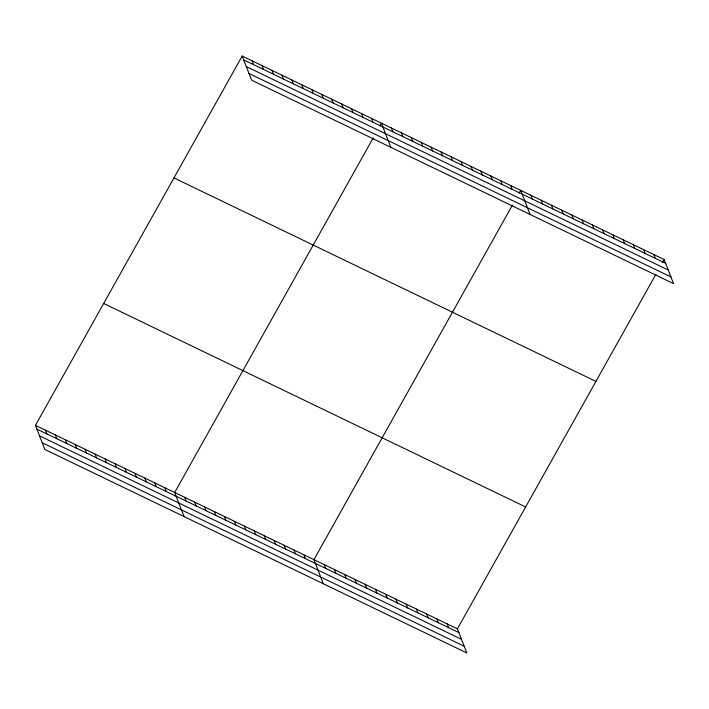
<?xml version="1.0" encoding="UTF-8"?>
<svg xmlns="http://www.w3.org/2000/svg" width="709" height="709" viewBox="0 0 709 709"><rect width="100%" height="100%" fill="white"/><g stroke="black" fill="none" stroke-linecap="round" stroke-linejoin="round"><path stroke-width="1.06" d="M35.45 425.347L457.411 628.839L466.814 652.954L44.853 449.462L35.45 425.347L242.186 56.046L664.147 259.538L673.55 283.653L251.589 80.161L242.186 56.046M373.164 137.971L174.698 492.498L184.101 516.613M379.882 125.972L381.433 123.198L390.836 147.321M512.412 205.123L313.945 559.649L323.348 583.764M519.13 193.123L520.681 190.349L530.084 214.472M457.411 628.839L655.878 274.312M662.596 262.303L664.147 259.538M243.657 59.84L665.627 263.323M246.28 66.549L668.241 270.032M248.974 73.452L670.936 276.944M173.962 177.915L595.923 381.407M103.674 303.479L525.635 506.97M36.93 429.131L458.891 632.623M39.544 435.84L461.506 639.332M42.239 442.753L464.2 646.245M653.902 254.593L655.373 258.386M643.648 249.657L645.128 253.441M633.403 244.711L634.883 248.504M623.158 239.766L624.629 243.559M612.904 234.83L614.384 238.614M602.659 229.884L604.139 233.678M592.414 224.948L593.894 228.732M582.169 220.003L583.64 223.787M571.915 215.057L573.395 218.851M561.67 210.121L563.15 213.905M551.425 205.176L552.896 208.969M541.171 200.23L542.651 204.024M530.926 195.294L532.406 199.078M510.728 185.554L512.208 189.347M500.784 180.76L502.264 184.544M490.841 175.956L492.321 179.749M480.897 171.161L482.368 174.955M470.944 166.367L472.424 170.16M461.001 161.572L462.481 165.357M451.057 156.778L452.528 160.562M441.104 151.974L442.584 155.767M431.161 147.18L432.641 150.973M421.217 142.385L422.697 146.178M411.273 137.59L412.744 141.375M401.321 132.787L402.801 136.58M391.377 127.992L392.857 131.785M371.481 118.403L372.961 122.187M361.537 113.608L363.017 117.393M351.593 108.805L353.073 112.598M341.649 104.01L343.121 107.803M331.697 99.216L333.177 103.009M321.753 94.421L323.233 98.205M311.809 89.618L313.281 93.411M301.857 84.823L303.337 88.616M291.913 80.028L293.393 83.822M281.969 75.234L283.449 79.018M272.026 70.439L273.497 74.223M262.073 65.636L263.553 69.429M252.129 60.841L253.609 64.634M447.166 623.893L448.646 627.678M436.921 618.948L438.392 622.741M426.667 614.012L428.147 617.796M416.422 609.066L417.902 612.86M406.177 604.121L407.648 607.914M395.923 599.185L397.403 602.969M385.678 594.239L387.158 598.033M375.433 589.303L376.913 593.087M365.188 584.358L366.659 588.151M354.934 579.413L356.414 583.206M344.689 574.476L346.169 578.26M334.444 569.531L335.915 573.324M324.19 564.586L325.67 568.379M304.001 554.855L305.473 558.639M294.049 550.051L295.529 553.844M284.105 545.256L285.585 549.05M274.161 540.462L275.641 544.255M264.218 535.667L265.689 539.452M254.265 530.864L255.745 534.657M244.321 526.069L245.801 529.862M234.378 521.275L235.849 525.068M224.425 516.48L225.905 520.264M214.481 511.685L215.961 515.47M204.538 506.882L206.018 510.675M194.594 502.087L196.065 505.88M184.641 497.293L186.121 501.086M164.754 487.695L166.225 491.488M154.801 482.9L156.281 486.693M144.858 478.105L146.338 481.898M134.914 473.311L136.394 477.095M124.97 468.516L126.441 472.3M115.018 463.713L116.498 467.506M105.074 458.918L106.554 462.711M95.13 454.123L96.601 457.917M85.177 449.329L86.658 453.113M75.234 444.525L76.714 448.318M65.29 439.731L66.77 443.524M55.346 434.936L56.817 438.729M45.394 430.141L46.874 433.926"/></g></svg>
